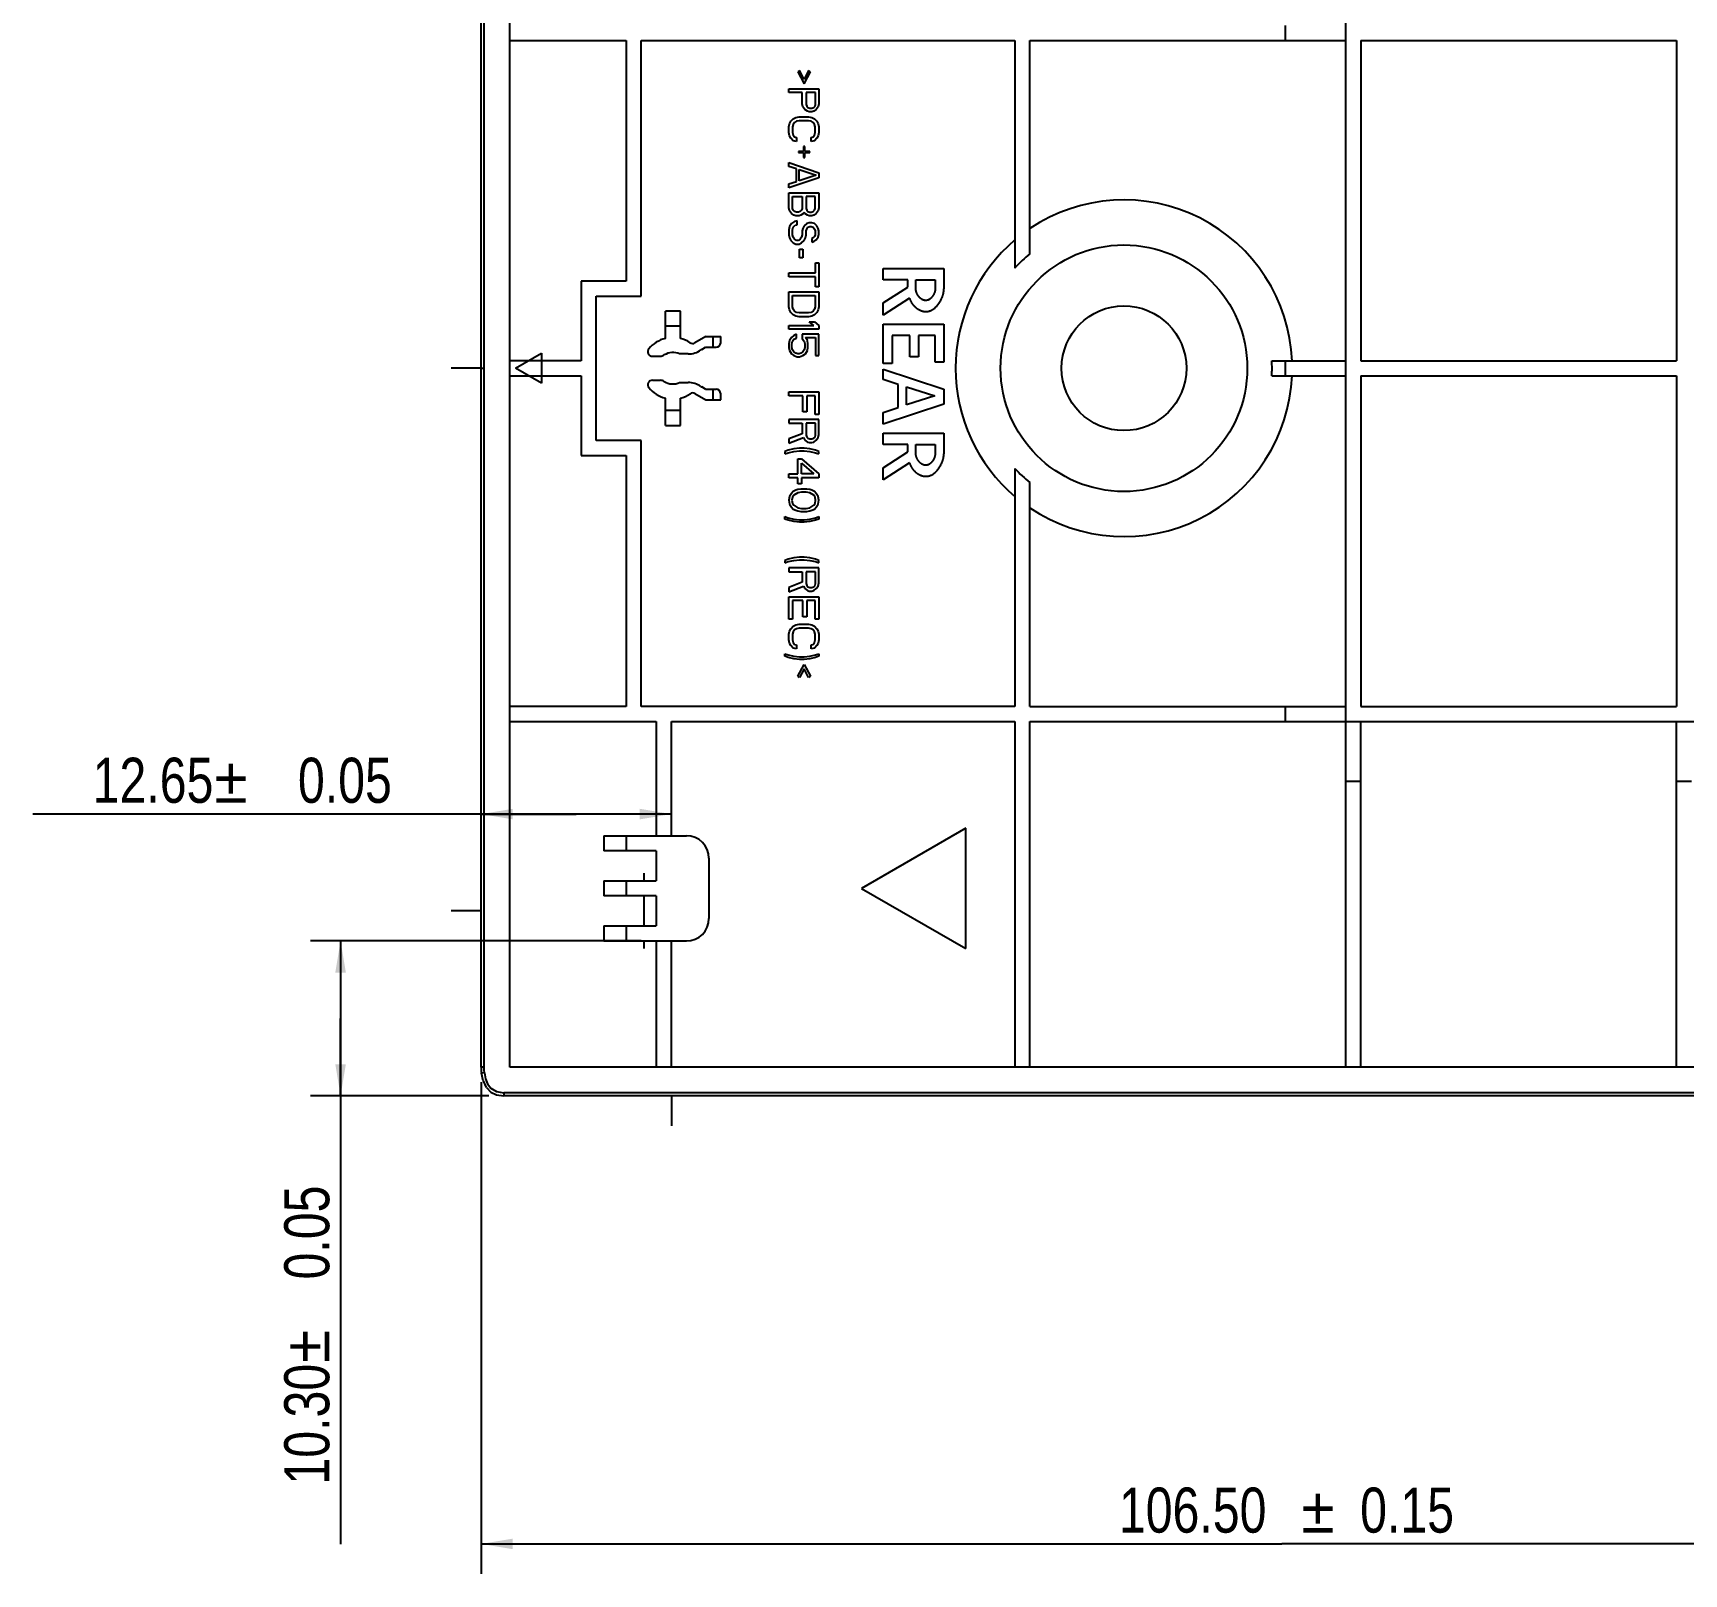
# Model space of a CAD drawing. Header units: millimetres. Extents: x 0 to 841, y 0 to 594.
# Drawn here: x 442.9 to 552.7, y 266.9 to 369.4 of the extents above; entities that cross this region are included whole.
import ezdxf
from ezdxf.enums import TextEntityAlignment as Align

# ---------------------------------------------------------------- set-up
doc = ezdxf.new("R2010")
doc.units = ezdxf.units.MM
doc.header["$LTSCALE"] = 46.255
doc.layers.get('0').update_dxf_attribs({"linetype": 'CONTINUOUS'})
for name, color, linetype in [('03___PRT_ALL_CURVES', 7, 'CONTINUOUS'), ('06___PRT_ALL_SURFS', 7, 'CONTINUOUS'), ('FEATURE', 7, 'CONTINUOUS')]:
    doc.layers.add(name, color=color, linetype=linetype)
doc.styles.get("Standard").update_dxf_attribs({"font": 'txt', "width": 0.8})
doc.styles.add('TEXTSTYLE_3', font='symbol_asme.ttf')
doc.dimstyles.new('DIMSTYLE_2', dxfattribs={"dimtxt": 3, "dimasz": 2.1, "dimexe": 2, "dimexo": 1, "dimgap": 0.75, "dimtad": 1, "dimzin": 0, "dimdsep": 46, "dimtxsty": 'STANDARD', "dimblk": '_FILLED', "dimblk1": '_FILLED', "dimblk2": '_FILLED', "dimcen": 0.09, "dimazin": 0, "dimtol": 1, "dimtp": 0.15, "dimtm": 0.15, "dimtfac": 1, "dimtofl": 0, "dimtmove": 0, "dimatfit": 3, "dimldrblk": '_FILLED', "dimfxl": 1, "dimtolj": 1, "dimtzin": 0, "dimarcsym": 0})
doc.dimstyles.new('DIMSTYLE_5', dxfattribs={"dimtxt": 3, "dimasz": 2.1, "dimexe": 2, "dimexo": 1, "dimgap": 0.75, "dimtad": 1, "dimzin": 0, "dimdsep": 46, "dimtxsty": 'STANDARD', "dimblk": '_FILLED', "dimblk1": '_FILLED', "dimblk2": '_FILLED', "dimcen": 0.09, "dimazin": 0, "dimtol": 1, "dimtp": 0.05, "dimtm": 0.05, "dimtfac": 1, "dimtofl": 0, "dimtmove": 0, "dimatfit": 3, "dimldrblk": '_FILLED', "dimfxl": 1, "dimtolj": 1, "dimtzin": 0, "dimarcsym": 0})

# ---------------------------------------------------------------- blocks, each defined once
blk = doc.blocks.new('_FILLED')
at = {"color": 0, "linetype": 'BYBLOCK'}
blk.add_solid([(0, 0), (-1, 0.167), (-1, -0.167)], dxfattribs=at)
blk = doc.blocks.new('*D22')
at = {"color": 7, "linetype": 'CONTINUOUS'}
for p, q in [((483.37, 309.04), (461.37, 309.04)), ((463.37, 309.04), (463.37, 303.89)), ((463.37, 298.74), (463.37, 303.89)), ((463.37, 303.89), (463.37, 268.91)), ((473.22, 298.74), (461.37, 298.74))]:
    blk.add_line(p, q, dxfattribs=at)
at = {"color": 7, "linetype": 'CONTINUOUS', "xscale": 2.1, "yscale": 2.1, "zscale": 2.1}
for p, rotation in [((463.37, 309.04), 90), ((463.37, 298.74), 270)]:
    blk.add_blockref('_FILLED', p, dxfattribs=dict(at, rotation=rotation))
at = {"color": 7, "linetype": 'CONTINUOUS', "width": 0.8}
for s, p in [('0.05', (462.62, 292.77)), ('10.30', (462.62, 280.91))]:
    blk.add_text(s, height=3, rotation=90, dxfattribs=at).set_placement(p, align=Align.RIGHT)
at = {"color": 7, "linetype": 'CONTINUOUS', "style": 'TEXTSTYLE_3'}
blk.add_text('±', height=3, rotation=90, dxfattribs=at).set_placement((462.62, 283.17), align=Align.RIGHT)
blk = doc.blocks.new('*D28')
at = {"color": 7, "linetype": 'CONTINUOUS'}
for p, q in [((479.04, 317.48), (442.91, 317.48)), ((472.72, 317.48), (479.04, 317.48)), ((485.37, 317.48), (479.04, 317.48))]:
    blk.add_line(p, q, dxfattribs=at)
at = {"color": 7, "linetype": 'CONTINUOUS', "xscale": 2.1, "yscale": 2.1, "zscale": 2.1, "rotation": 180}
blk.add_blockref('_FILLED', (472.72, 317.48), dxfattribs=at)
at = {"color": 7, "linetype": 'CONTINUOUS', "xscale": 2.1, "yscale": 2.1, "zscale": 2.1}
blk.add_blockref('_FILLED', (485.37, 317.48), dxfattribs=at)
at = {"color": 7, "linetype": 'CONTINUOUS', "width": 0.8}
for s, p in [('12.65', (454.91, 318.23)), ('0.05', (466.78, 318.23))]:
    blk.add_text(s, height=3, dxfattribs=at).set_placement(p, align=Align.RIGHT)
at = {"color": 7, "linetype": 'CONTINUOUS', "style": 'TEXTSTYLE_3'}
blk.add_text('±', height=3, dxfattribs=at).set_placement((457.18, 318.23), align=Align.RIGHT)
blk = doc.blocks.new('*D31')
at = {"color": 7, "linetype": 'CONTINUOUS'}
for p, q in [((579.22, 315.04), (579.22, 266.93)), ((472.72, 299.64), (472.72, 266.93)), ((472.72, 268.93), (525.97, 268.93)), ((579.22, 268.93), (525.97, 268.93))]:
    blk.add_line(p, q, dxfattribs=at)
at = {"color": 7, "linetype": 'CONTINUOUS', "xscale": 2.1, "yscale": 2.1, "zscale": 2.1, "rotation": 180}
blk.add_blockref('_FILLED', (472.72, 268.93), dxfattribs=at)
at = {"color": 7, "linetype": 'CONTINUOUS', "xscale": 2.1, "yscale": 2.1, "zscale": 2.1}
blk.add_blockref('_FILLED', (579.22, 268.93), dxfattribs=at)
at = {"color": 7, "linetype": 'CONTINUOUS', "width": 0.8}
for s, p in [('106.50', (520.04, 269.68)), ('0.15', (534.3, 269.68))]:
    blk.add_text(s, height=3, dxfattribs=at).set_placement(p, align=Align.CENTER)
at = {"color": 7, "linetype": 'CONTINUOUS', "style": 'TEXTSTYLE_3'}
blk.add_text('±', height=3, dxfattribs=at).set_placement((528.37, 269.68), align=Align.CENTER)

msp = doc.modelspace()

# ---------------------------------------------------------------- linework, layer by layer
at = {"layer": '03___PRT_ALL_CURVES', "color": 7, "linetype": 'CONTINUOUS'}
for p, q in [((493.902, 366.939), (493.774, 366.855)), ((493.774, 366.855), (494.2, 366.064)), ((494.2, 366.355), (493.902, 366.939)), ((494.498, 366.939), (494.2, 366.355)), ((494.2, 366.064), (494.625, 366.855)), ((494.625, 366.855), (494.498, 366.939)), ((493.179, 365.48), (493.179, 365.73)), ((493.179, 365.73), (495.179, 365.73)), ((495.179, 365.73), (495.179, 364.73)), ((494.072, 365.48), (493.179, 365.48)), ((494.072, 364.73), (494.072, 365.48)), ((494.115, 364.522), (494.072, 364.73)), ((494.327, 365.48), (494.327, 364.689)), ((494.966, 365.48), (494.327, 365.48)), ((494.327, 364.689), (494.37, 364.564)), ((494.37, 364.564), (494.455, 364.48)), ((494.838, 364.48), (494.923, 364.564)), ((494.923, 364.564), (494.966, 364.689)), ((494.966, 364.689), (494.966, 365.48)), ((495.179, 364.73), (495.136, 364.522)), ((493.221, 363.397), (493.306, 363.564)), ((493.306, 363.564), (493.476, 363.73)), ((493.476, 363.73), (493.647, 363.814)), ((493.561, 363.48), (493.476, 363.355)), ((493.689, 363.564), (493.561, 363.48)), ((493.647, 363.814), (493.859, 363.855)), ((493.859, 363.605), (493.689, 363.564)), ((493.859, 363.855), (494.498, 363.855)), ((494.498, 363.605), (493.859, 363.605)), ((494.242, 364.355), (494.115, 364.522)), ((494.413, 364.23), (494.242, 364.355)), ((494.54, 364.189), (494.413, 364.23)), ((494.455, 364.48), (494.583, 364.439)), ((494.498, 363.855), (494.71, 363.814)), ((494.668, 363.564), (494.498, 363.605)), ((494.71, 364.189), (494.54, 364.189)), ((494.583, 364.439), (494.71, 364.439)), ((494.796, 363.48), (494.668, 363.564)), ((494.71, 364.439), (494.838, 364.48)), ((494.838, 364.23), (494.71, 364.189)), ((494.71, 363.814), (494.881, 363.73)), ((494.881, 363.355), (494.796, 363.48)), ((495.008, 364.355), (494.838, 364.23)), ((494.881, 363.73), (495.051, 363.564)), ((495.136, 364.522), (495.008, 364.355)), ((495.051, 363.564), (495.136, 363.397)), ((493.179, 363.189), (493.221, 363.397)), ((493.179, 362.814), (493.179, 363.189)), ((493.221, 362.605), (493.179, 362.814)), ((493.306, 362.439), (493.221, 362.605)), ((493.476, 362.272), (493.306, 362.439)), ((493.476, 363.355), (493.434, 363.189)), ((493.434, 363.189), (493.434, 362.814)), ((493.434, 362.814), (493.476, 362.647)), ((493.476, 362.647), (493.561, 362.522)), ((493.561, 362.522), (493.689, 362.48)), ((493.689, 362.48), (493.689, 362.23)), ((494.668, 362.48), (494.796, 362.522)), ((494.668, 362.23), (494.668, 362.48)), ((494.796, 362.522), (494.881, 362.647)), ((494.923, 363.189), (494.881, 363.355)), ((494.881, 362.647), (494.923, 362.814)), ((495.051, 362.439), (494.881, 362.272)), ((494.923, 362.814), (494.923, 363.189)), ((495.136, 362.605), (495.051, 362.439)), ((495.136, 363.397), (495.179, 363.189)), ((495.179, 362.814), (495.136, 362.605)), ((495.179, 363.189), (495.179, 362.814)), ((493.689, 362.23), (493.476, 362.272)), ((493.817, 361.564), (493.817, 361.48)), ((494.157, 361.564), (493.817, 361.564)), ((493.817, 361.48), (494.157, 361.48)), ((494.157, 361.897), (494.157, 361.564)), ((494.242, 361.897), (494.157, 361.897)), ((494.157, 361.48), (494.157, 361.147)), ((494.242, 361.564), (494.242, 361.897)), ((494.583, 361.564), (494.242, 361.564)), ((494.242, 361.147), (494.242, 361.48)), ((494.242, 361.48), (494.583, 361.48)), ((494.583, 361.48), (494.583, 361.564)), ((494.881, 362.272), (494.668, 362.23)), ((493.179, 360.564), (493.179, 360.814)), ((493.179, 360.814), (495.179, 360.147)), ((493.689, 360.397), (493.179, 360.564)), ((493.689, 359.564), (493.689, 360.397)), ((493.859, 359.605), (493.859, 360.355)), ((493.859, 360.355), (495.008, 359.98)), ((494.157, 361.147), (494.242, 361.147)), ((495.179, 359.814), (493.179, 359.147)), ((493.179, 359.397), (493.689, 359.564)), ((493.179, 359.147), (493.179, 359.397)), ((495.008, 359.98), (493.859, 359.605)), ((495.179, 360.147), (495.179, 359.814)), ((493.179, 357.814), (493.179, 358.814)), ((493.179, 358.814), (495.179, 358.814)), ((493.434, 357.772), (493.434, 358.564)), ((493.434, 358.564), (494.072, 358.564)), ((494.072, 358.564), (494.072, 357.772)), ((494.327, 358.564), (494.327, 357.772)), ((494.923, 358.564), (494.327, 358.564)), ((494.923, 357.772), (494.923, 358.564)), ((495.179, 358.814), (495.179, 357.814)), ((493.221, 357.605), (493.179, 357.814)), ((493.349, 357.439), (493.221, 357.605)), ((493.519, 357.314), (493.349, 357.439)), ((493.561, 356.897), (493.349, 356.772)), ((493.476, 357.647), (493.434, 357.772)), ((493.561, 357.564), (493.476, 357.647)), ((493.647, 357.272), (493.519, 357.314)), ((493.689, 357.522), (493.561, 357.564)), ((493.732, 356.939), (493.561, 356.897)), ((493.859, 357.272), (493.647, 357.272)), ((493.817, 357.522), (493.689, 357.522)), ((493.732, 356.689), (493.732, 356.939)), ((493.944, 357.564), (493.817, 357.522)), ((493.987, 357.314), (493.859, 357.272)), ((494.03, 357.647), (493.944, 357.564)), ((494.157, 357.439), (493.987, 357.314)), ((494.072, 357.772), (494.03, 357.647)), ((494.2, 357.522), (494.157, 357.439)), ((494.242, 357.439), (494.2, 357.522)), ((494.413, 357.314), (494.242, 357.439)), ((494.327, 357.772), (494.37, 357.647)), ((494.37, 357.647), (494.455, 357.564)), ((494.54, 357.272), (494.413, 357.314)), ((494.455, 357.564), (494.583, 357.522)), ((494.71, 357.272), (494.54, 357.272)), ((494.583, 357.522), (494.668, 357.522)), ((494.668, 357.522), (494.796, 357.564)), ((494.838, 357.314), (494.71, 357.272)), ((494.796, 357.564), (494.881, 357.647)), ((495.008, 357.439), (494.838, 357.314)), ((494.881, 357.647), (494.923, 357.772)), ((495.136, 357.605), (495.008, 357.439)), ((495.179, 357.814), (495.136, 357.605)), ((493.221, 356.564), (493.179, 356.355)), ((493.179, 356.355), (493.179, 356.022)), ((493.179, 356.022), (493.221, 355.814)), ((493.349, 356.772), (493.221, 356.564)), ((493.221, 355.814), (493.306, 355.647)), ((493.434, 356.355), (493.476, 356.522)), ((493.434, 356.022), (493.434, 356.355)), ((493.476, 355.855), (493.434, 356.022)), ((493.476, 356.522), (493.604, 356.647)), ((493.561, 355.73), (493.476, 355.855)), ((493.604, 356.647), (493.732, 356.689)), ((494.03, 355.855), (493.944, 355.73)), ((494.072, 356.022), (494.03, 355.855)), ((494.115, 356.439), (494.072, 356.272)), ((494.072, 356.272), (494.072, 356.022)), ((494.2, 356.605), (494.115, 356.439)), ((494.37, 356.772), (494.2, 356.605)), ((494.2, 355.647), (494.285, 355.814)), ((494.285, 355.814), (494.327, 356.022)), ((494.327, 356.272), (494.37, 356.397)), ((494.327, 356.022), (494.327, 356.272)), ((494.54, 356.814), (494.37, 356.772)), ((494.37, 356.397), (494.455, 356.522)), ((494.455, 356.522), (494.583, 356.564)), ((494.71, 356.814), (494.54, 356.814)), ((494.583, 356.564), (494.668, 356.564)), ((494.668, 356.564), (494.796, 356.522)), ((494.881, 356.772), (494.71, 356.814)), ((494.796, 355.814), (494.71, 355.772)), ((494.71, 355.772), (494.71, 355.522)), ((494.796, 356.522), (494.881, 356.397)), ((494.881, 355.897), (494.796, 355.814)), ((495.051, 356.605), (494.881, 356.772)), ((494.881, 356.397), (494.923, 356.272)), ((494.923, 356.022), (494.881, 355.897)), ((494.923, 356.272), (494.923, 356.022)), ((495.008, 355.689), (495.136, 355.855)), ((495.136, 356.439), (495.051, 356.605)), ((495.179, 356.272), (495.136, 356.439)), ((495.136, 355.855), (495.179, 356.064)), ((495.179, 356.064), (495.179, 356.272)), ((493.306, 355.647), (493.476, 355.48)), ((493.476, 355.48), (493.647, 355.397)), ((493.689, 355.647), (493.561, 355.73)), ((493.647, 355.397), (493.859, 355.397)), ((493.817, 355.647), (493.689, 355.647)), ((493.944, 355.73), (493.817, 355.647)), ((493.859, 355.397), (494.03, 355.48)), ((493.902, 354.48), (493.902, 355.064)), ((493.902, 355.064), (494.115, 355.064)), ((494.03, 355.48), (494.2, 355.647)), ((494.115, 355.064), (494.115, 354.48)), ((494.71, 355.522), (494.838, 355.564)), ((494.838, 355.564), (495.008, 355.689)), ((494.115, 354.48), (493.902, 354.48)), ((494.966, 353.48), (494.966, 354.147)), ((494.966, 354.147), (495.179, 354.147)), ((495.179, 354.147), (495.179, 352.564)), ((493.179, 353.23), (493.179, 353.48)), ((493.179, 353.48), (494.966, 353.48)), ((494.966, 353.23), (493.179, 353.23)), ((494.966, 352.564), (494.966, 353.23)), ((495.179, 352.564), (494.966, 352.564)), ((493.179, 351.23), (493.179, 352.23)), ((493.179, 352.23), (495.179, 352.23)), ((493.434, 351.23), (493.434, 351.98)), ((493.434, 351.98), (494.923, 351.98)), ((494.923, 351.98), (494.923, 351.23)), ((495.179, 352.23), (495.179, 351.23)), ((493.221, 351.022), (493.179, 351.23)), ((493.306, 350.855), (493.221, 351.022)), ((493.476, 350.689), (493.306, 350.855)), ((493.476, 351.064), (493.434, 351.23)), ((493.561, 350.939), (493.476, 351.064)), ((493.647, 350.605), (493.476, 350.689)), ((493.689, 350.855), (493.561, 350.939)), ((493.859, 350.564), (493.647, 350.605)), ((493.859, 350.814), (493.689, 350.855)), ((494.498, 350.814), (493.859, 350.814)), ((494.498, 350.564), (493.859, 350.564)), ((494.668, 350.855), (494.498, 350.814)), ((494.71, 350.605), (494.498, 350.564)), ((494.796, 350.939), (494.668, 350.855)), ((494.881, 350.689), (494.71, 350.605)), ((494.881, 351.064), (494.796, 350.939)), ((494.923, 351.23), (494.881, 351.064)), ((495.051, 350.855), (494.881, 350.689)), ((495.136, 351.022), (495.051, 350.855)), ((495.179, 351.23), (495.136, 351.022)), ((493.179, 349.73), (493.179, 349.98)), ((493.179, 349.98), (494.838, 349.98)), ((495.179, 349.73), (493.179, 349.73)), ((493.349, 349.189), (493.221, 348.98)), ((493.519, 349.314), (493.349, 349.189)), ((493.689, 349.397), (493.519, 349.314)), ((493.689, 349.147), (493.689, 349.397)), ((494.072, 349.397), (494.072, 349.105)), ((495.179, 349.397), (494.072, 349.397)), ((494.413, 348.98), (494.285, 349.189)), ((494.285, 349.189), (494.966, 349.189)), ((494.838, 349.98), (494.54, 350.23)), ((494.54, 350.23), (494.881, 350.23)), ((494.881, 350.23), (495.179, 349.98)), ((494.966, 349.189), (494.966, 347.98)), ((495.179, 349.98), (495.179, 349.73)), ((495.179, 347.98), (495.179, 349.397)), ((493.221, 348.98), (493.179, 348.772)), ((493.179, 348.772), (493.179, 348.522)), ((493.179, 348.522), (493.221, 348.314)), ((493.221, 348.314), (493.349, 348.105)), ((493.349, 348.105), (493.519, 347.98)), ((493.391, 348.772), (493.434, 348.939)), ((493.391, 348.522), (493.391, 348.772)), ((493.434, 348.355), (493.391, 348.522)), ((493.434, 348.939), (493.519, 349.064)), ((493.519, 348.23), (493.434, 348.355)), ((493.519, 349.064), (493.689, 349.147)), ((493.647, 348.147), (493.519, 348.23)), ((493.774, 348.105), (493.647, 348.147)), ((493.859, 348.105), (493.774, 348.105)), ((493.987, 348.147), (493.859, 348.105)), ((494.115, 348.23), (493.987, 348.147)), ((494.072, 349.105), (494.2, 348.939)), ((494.2, 348.355), (494.115, 348.23)), ((494.115, 347.98), (494.285, 348.105)), ((494.2, 348.939), (494.242, 348.772)), ((494.242, 348.522), (494.2, 348.355)), ((494.242, 348.772), (494.242, 348.522)), ((494.285, 348.105), (494.413, 348.314)), ((494.455, 348.772), (494.413, 348.98)), ((494.413, 348.314), (494.455, 348.522)), ((494.455, 348.522), (494.455, 348.772)), ((472.719, 347.139), (470.719, 347.139)), ((493.519, 347.98), (493.732, 347.897)), ((493.732, 347.897), (493.902, 347.897)), ((493.902, 347.897), (494.115, 347.98)), ((494.966, 347.98), (495.179, 347.98)), ((493.179, 345.314), (493.179, 345.564)), ((493.179, 345.564), (495.179, 345.564)), ((494.115, 345.314), (493.179, 345.314)), ((494.115, 344.23), (494.115, 345.314)), ((494.37, 345.314), (494.37, 344.23)), ((494.923, 345.314), (494.37, 345.314)), ((494.923, 344.064), (494.923, 345.314)), ((495.179, 345.564), (495.179, 344.064)), ((493.179, 343.73), (493.179, 343.48)), ((495.179, 343.73), (493.179, 343.73)), ((494.37, 344.23), (494.115, 344.23)), ((495.179, 344.064), (494.923, 344.064)), ((495.179, 342.73), (495.179, 343.73)), ((493.179, 343.48), (494.072, 343.48)), ((494.072, 342.772), (493.179, 342.439)), ((494.072, 343.48), (494.072, 342.772)), ((494.327, 343.48), (494.327, 342.689)), ((494.966, 343.48), (494.327, 343.48)), ((494.327, 342.689), (494.37, 342.564)), ((494.923, 342.564), (494.966, 342.689)), ((494.966, 342.689), (494.966, 343.48)), ((495.136, 342.522), (495.179, 342.73)), ((493.136, 341.689), (492.923, 341.605)), ((492.923, 341.605), (492.923, 341.439)), ((492.923, 341.439), (493.136, 341.522)), ((493.519, 341.772), (493.136, 341.689)), ((493.136, 341.522), (493.519, 341.605)), ((493.179, 342.147), (494.157, 342.522)), ((493.179, 342.439), (493.179, 342.147)), ((493.902, 341.814), (493.519, 341.772)), ((493.519, 341.605), (493.902, 341.647)), ((494.2, 341.814), (493.902, 341.814)), ((493.902, 341.647), (494.2, 341.647)), ((494.157, 342.522), (494.242, 342.355)), ((494.583, 341.772), (494.2, 341.814)), ((494.2, 341.647), (494.583, 341.605)), ((494.242, 342.355), (494.413, 342.23)), ((494.37, 342.564), (494.455, 342.48)), ((494.413, 342.23), (494.54, 342.189)), ((494.455, 342.48), (494.583, 342.439)), ((494.54, 342.189), (494.71, 342.189)), ((494.583, 342.439), (494.71, 342.439)), ((494.966, 341.689), (494.583, 341.772)), ((494.583, 341.605), (494.966, 341.522)), ((494.71, 342.439), (494.838, 342.48)), ((494.71, 342.189), (494.838, 342.23)), ((494.838, 342.48), (494.923, 342.564)), ((494.838, 342.23), (495.008, 342.355)), ((495.179, 341.605), (494.966, 341.689)), ((494.966, 341.522), (495.179, 341.439)), ((495.008, 342.355), (495.136, 342.522)), ((495.179, 341.439), (495.179, 341.605)), ((493.774, 340.105), (493.774, 341.105)), ((493.774, 341.105), (494.03, 341.105)), ((494.03, 341.105), (495.179, 340.105)), ((494.03, 340.105), (494.03, 340.814)), ((494.03, 340.814), (494.838, 340.105)), ((493.179, 339.855), (493.179, 340.105)), ((493.179, 340.105), (493.774, 340.105)), ((493.774, 339.855), (493.179, 339.855)), ((493.774, 339.439), (493.774, 339.855)), ((494.03, 339.439), (493.774, 339.439)), ((494.838, 340.105), (494.03, 340.105)), ((494.03, 339.855), (494.03, 339.439)), ((495.179, 339.855), (494.03, 339.855)), ((495.179, 340.105), (495.179, 339.855)), ((493.221, 338.605), (493.179, 338.355)), ((493.179, 338.355), (493.221, 338.105)), ((493.349, 338.814), (493.221, 338.605)), ((493.476, 338.939), (493.349, 338.814)), ((493.434, 338.564), (493.391, 338.355)), ((493.391, 338.355), (493.434, 338.147)), ((493.519, 338.689), (493.434, 338.564)), ((493.647, 339.022), (493.476, 338.939)), ((493.774, 338.855), (493.519, 338.689)), ((493.774, 339.064), (493.647, 339.022)), ((493.987, 339.105), (493.774, 339.064)), ((494.03, 338.897), (493.774, 338.855)), ((494.37, 339.105), (493.987, 339.105)), ((494.327, 338.897), (494.03, 338.897)), ((494.583, 338.855), (494.327, 338.897)), ((494.583, 339.064), (494.37, 339.105)), ((494.71, 339.022), (494.583, 339.064)), ((494.838, 338.689), (494.583, 338.855)), ((494.881, 338.939), (494.71, 339.022)), ((494.923, 338.564), (494.838, 338.689)), ((495.008, 338.814), (494.881, 338.939)), ((494.966, 338.355), (494.923, 338.564)), ((494.923, 338.147), (494.966, 338.355)), ((495.136, 338.605), (495.008, 338.814)), ((495.179, 338.355), (495.136, 338.605)), ((495.136, 338.105), (495.179, 338.355)), ((492.923, 337.105), (492.923, 337.272)), ((492.923, 337.272), (493.136, 337.189)), ((493.136, 337.022), (492.923, 337.105)), ((493.136, 337.189), (493.519, 337.105)), ((493.221, 338.105), (493.349, 337.897)), ((493.349, 337.897), (493.476, 337.772)), ((493.434, 338.147), (493.519, 338.022)), ((493.476, 337.772), (493.647, 337.689)), ((493.519, 338.022), (493.774, 337.855)), ((493.519, 337.105), (493.902, 337.064)), ((493.647, 337.689), (493.774, 337.647)), ((493.774, 337.855), (494.03, 337.814)), ((493.774, 337.647), (493.987, 337.605)), ((493.987, 337.605), (494.37, 337.605)), ((494.03, 337.814), (494.327, 337.814)), ((494.2, 337.064), (494.583, 337.105)), ((494.327, 337.814), (494.583, 337.855)), ((494.37, 337.605), (494.583, 337.647)), ((494.583, 337.855), (494.838, 338.022)), ((494.583, 337.647), (494.71, 337.689)), ((494.583, 337.105), (494.966, 337.189)), ((494.71, 337.689), (494.881, 337.772)), ((494.838, 338.022), (494.923, 338.147)), ((494.881, 337.772), (495.008, 337.897)), ((494.966, 337.189), (495.179, 337.272)), ((495.179, 337.105), (494.966, 337.022)), ((495.008, 337.897), (495.136, 338.105)), ((495.179, 337.272), (495.179, 337.105)), ((493.519, 336.939), (493.136, 337.022)), ((493.902, 336.897), (493.519, 336.939)), ((493.902, 337.064), (494.2, 337.064)), ((494.2, 336.897), (493.902, 336.897)), ((494.583, 336.939), (494.2, 336.897)), ((494.966, 337.022), (494.583, 336.939)), ((493.136, 334.439), (492.923, 334.355)), ((492.923, 334.355), (492.923, 334.189)), ((492.923, 334.189), (493.136, 334.272)), ((493.519, 334.522), (493.136, 334.439)), ((493.136, 334.272), (493.519, 334.355)), ((493.179, 333.855), (493.179, 333.605)), ((495.179, 333.855), (493.179, 333.855)), ((493.902, 334.564), (493.519, 334.522)), ((493.519, 334.355), (493.902, 334.397)), ((494.2, 334.564), (493.902, 334.564)), ((493.902, 334.397), (494.2, 334.397)), ((494.583, 334.522), (494.2, 334.564)), ((494.2, 334.397), (494.583, 334.355)), ((494.966, 334.439), (494.583, 334.522)), ((494.583, 334.355), (494.966, 334.272)), ((495.179, 334.355), (494.966, 334.439)), ((494.966, 334.272), (495.179, 334.189)), ((495.179, 334.189), (495.179, 334.355)), ((495.179, 332.855), (495.179, 333.855)), ((493.179, 333.605), (494.072, 333.605)), ((494.072, 332.897), (493.179, 332.564)), ((494.072, 333.605), (494.072, 332.897)), ((494.327, 333.605), (494.327, 332.814)), ((494.966, 333.605), (494.327, 333.605)), ((494.327, 332.814), (494.37, 332.689)), ((494.923, 332.689), (494.966, 332.814)), ((494.966, 332.814), (494.966, 333.605)), ((495.136, 332.647), (495.179, 332.855)), ((493.179, 332.272), (494.157, 332.647)), ((493.179, 332.564), (493.179, 332.272)), ((493.179, 330.439), (493.179, 331.939)), ((493.179, 331.939), (495.179, 331.939)), ((493.434, 331.689), (493.434, 330.439)), ((494.115, 331.689), (493.434, 331.689)), ((494.115, 330.605), (494.115, 331.689)), ((494.157, 332.647), (494.242, 332.48)), ((494.242, 332.48), (494.413, 332.355)), ((494.37, 332.689), (494.455, 332.605)), ((494.37, 331.689), (494.37, 330.605)), ((494.923, 331.689), (494.37, 331.689)), ((494.413, 332.355), (494.54, 332.314)), ((494.455, 332.605), (494.583, 332.564)), ((494.54, 332.314), (494.71, 332.314)), ((494.583, 332.564), (494.71, 332.564)), ((494.71, 332.564), (494.838, 332.605)), ((494.71, 332.314), (494.838, 332.355)), ((494.838, 332.605), (494.923, 332.689)), ((494.838, 332.355), (495.008, 332.48)), ((494.923, 330.439), (494.923, 331.689)), ((495.008, 332.48), (495.136, 332.647)), ((495.179, 331.939), (495.179, 330.439)), ((494.37, 330.605), (494.115, 330.605)), ((493.434, 330.439), (493.179, 330.439)), ((493.179, 329.439), (493.221, 329.647)), ((493.179, 329.064), (493.179, 329.439)), ((493.221, 329.647), (493.306, 329.814)), ((493.306, 329.814), (493.476, 329.98)), ((493.476, 329.605), (493.434, 329.439)), ((493.434, 329.439), (493.434, 329.064)), ((493.476, 329.98), (493.647, 330.064)), ((493.561, 329.73), (493.476, 329.605)), ((493.689, 329.814), (493.561, 329.73)), ((493.647, 330.064), (493.859, 330.105)), ((493.859, 329.855), (493.689, 329.814)), ((493.859, 330.105), (494.498, 330.105)), ((494.498, 329.855), (493.859, 329.855)), ((494.498, 330.105), (494.71, 330.064)), ((494.668, 329.814), (494.498, 329.855)), ((494.796, 329.73), (494.668, 329.814)), ((494.71, 330.064), (494.881, 329.98)), ((494.881, 329.605), (494.796, 329.73)), ((494.881, 329.98), (495.051, 329.814)), ((494.923, 329.439), (494.881, 329.605)), ((495.179, 330.439), (494.923, 330.439)), ((494.923, 329.064), (494.923, 329.439)), ((495.051, 329.814), (495.136, 329.647)), ((495.136, 329.647), (495.179, 329.439)), ((495.179, 329.439), (495.179, 329.064)), ((493.221, 328.855), (493.179, 329.064)), ((493.306, 328.689), (493.221, 328.855)), ((493.476, 328.522), (493.306, 328.689)), ((493.434, 329.064), (493.476, 328.897)), ((493.476, 328.897), (493.561, 328.772)), ((493.689, 328.48), (493.476, 328.522)), ((493.561, 328.772), (493.689, 328.73)), ((493.689, 328.73), (493.689, 328.48)), ((494.668, 328.73), (494.796, 328.772)), ((494.668, 328.48), (494.668, 328.73)), ((494.881, 328.522), (494.668, 328.48)), ((494.796, 328.772), (494.881, 328.897)), ((494.881, 328.897), (494.923, 329.064)), ((495.051, 328.689), (494.881, 328.522)), ((495.136, 328.855), (495.051, 328.689)), ((495.179, 329.064), (495.136, 328.855)), ((492.923, 327.98), (492.923, 328.147)), ((492.923, 328.147), (493.136, 328.064)), ((493.136, 327.897), (492.923, 327.98)), ((493.136, 328.064), (493.519, 327.98)), ((493.519, 327.814), (493.136, 327.897)), ((493.519, 327.98), (493.902, 327.939)), ((493.902, 327.772), (493.519, 327.814)), ((493.774, 326.647), (494.2, 327.439)), ((493.902, 327.939), (494.2, 327.939)), ((494.2, 327.772), (493.902, 327.772)), ((494.2, 327.939), (494.583, 327.98)), ((494.583, 327.814), (494.2, 327.772)), ((494.2, 327.439), (494.625, 326.647)), ((494.583, 327.98), (494.966, 328.064)), ((494.966, 327.897), (494.583, 327.814)), ((494.966, 328.064), (495.179, 328.147)), ((495.179, 327.98), (494.966, 327.897)), ((495.179, 328.147), (495.179, 327.98)), ((493.902, 326.564), (493.774, 326.647)), ((494.2, 327.147), (493.902, 326.564)), ((494.498, 326.564), (494.2, 327.147)), ((494.625, 326.647), (494.498, 326.564)), ((483.569, 313.039), (483.569, 313.539)), ((483.569, 310.039), (483.569, 312.039)), ((472.719, 311.039), (470.719, 311.039)), ((483.569, 308.539), (483.569, 309.039)), ((485.369, 298.739), (485.369, 296.739))]:
    msp.add_line(p, q, dxfattribs=at)
at = {"layer": '06___PRT_ALL_SURFS', "color": 7, "linetype": 'CONTINUOUS'}
for p, q in [((474.994, 347.139), (476.731, 348.139)), ((476.731, 348.139), (476.731, 346.139)), ((476.731, 346.139), (474.994, 347.139))]:
    msp.add_line(p, q, dxfattribs=at)
at = {"layer": 'FEATURE', "color": 7, "linetype": 'CONTINUOUS'}
for p, q in [((472.719, 300.639), (472.719, 393.639)), ((472.919, 300.639), (472.919, 393.638)), ((474.619, 300.639), (474.619, 392.939)), ((530.216, 300.639), (530.216, 392.939)), ((474.619, 368.939), (482.369, 368.939)), ((482.369, 368.939), (482.369, 352.939)), ((483.369, 351.939), (483.369, 368.939)), ((483.369, 368.939), (508.216, 368.939)), ((508.216, 368.939), (508.216, 353.804)), ((509.216, 354.75), (509.216, 368.939)), ((509.216, 368.939), (530.216, 368.939)), ((526.216, 368.939), (526.216, 369.939)), ((531.216, 368.939), (531.216, 347.639)), ((531.216, 368.939), (552.216, 368.939)), ((552.216, 368.939), (552.216, 347.639)), ((479.369, 352.939), (479.369, 347.639)), ((482.369, 352.939), (479.369, 352.939)), ((480.369, 342.339), (480.369, 351.939)), ((480.369, 351.939), (483.369, 351.939)), ((484.969, 349.127), (484.969, 350.939)), ((485.969, 350.939), (484.969, 350.939)), ((485.969, 349.127), (485.969, 350.939)), ((485.969, 349.939), (484.969, 349.939)), ((487.662, 349.239), (486.94, 348.822)), ((487.662, 349.239), (488.649, 349.239)), ((488.149, 348.539), (488.149, 349.239)), ((488.649, 348.839), (488.649, 349.239)), ((486.482, 348.089), (485.916, 348.089)), ((487.385, 348.386), (487.649, 348.539)), ((487.649, 348.539), (488.349, 348.539)), ((472.719, 347.139), (472.919, 347.139)), ((479.369, 347.639), (474.619, 347.639)), ((484.107, 347.939), (484.624, 347.939)), ((525.306, 347.639), (530.216, 347.639)), ((526.216, 346.639), (526.216, 347.639)), ((531.216, 347.639), (552.216, 347.639)), ((474.619, 346.639), (479.369, 346.639)), ((479.369, 346.639), (479.369, 341.339)), ((484.107, 346.339), (484.624, 346.339)), ((485.916, 346.189), (486.482, 346.189)), ((487.649, 345.739), (487.385, 345.891)), ((525.306, 346.639), (530.216, 346.639)), ((531.216, 346.639), (531.216, 324.639)), ((531.216, 346.639), (552.216, 346.639)), ((552.216, 346.639), (552.216, 324.639)), ((484.969, 343.339), (484.969, 345.15)), ((485.969, 343.339), (485.969, 345.15)), ((486.94, 345.455), (487.662, 345.039)), ((487.649, 345.739), (488.349, 345.739)), ((487.662, 345.039), (488.649, 345.039)), ((488.149, 345.039), (488.149, 345.739)), ((488.649, 345.039), (488.649, 345.439)), ((484.969, 344.339), (485.969, 344.339)), ((484.969, 343.339), (485.969, 343.339)), ((483.369, 342.339), (480.369, 342.339)), ((483.369, 324.639), (483.369, 342.339)), ((479.369, 341.339), (482.369, 341.339)), ((482.369, 341.339), (482.369, 324.639)), ((508.216, 340.473), (508.216, 324.639)), ((509.216, 324.639), (509.216, 339.527)), ((482.369, 324.639), (474.619, 324.639)), ((508.216, 324.639), (483.369, 324.639)), ((509.216, 324.639), (530.216, 324.639)), ((526.216, 323.639), (526.216, 324.639)), ((531.216, 324.639), (552.216, 324.639)), ((474.619, 323.639), (484.369, 323.639)), ((484.369, 323.639), (484.369, 316.039)), ((485.369, 316.039), (485.369, 323.639)), ((485.369, 323.639), (508.216, 323.639)), ((508.216, 323.639), (508.216, 300.639)), ((509.216, 300.639), (509.216, 323.639)), ((509.216, 323.639), (638.016, 323.639)), ((531.216, 300.639), (531.216, 323.639)), ((552.216, 300.639), (552.216, 323.639)), ((531.216, 319.639), (530.216, 319.639)), ((553.216, 319.639), (552.216, 319.639)), ((480.869, 316.039), (480.869, 315.039)), ((480.869, 316.039), (486.369, 316.039)), ((482.369, 316.039), (482.369, 315.039)), ((484.369, 315.039), (480.869, 315.039)), ((484.369, 315.039), (484.369, 313.039)), ((487.869, 314.539), (487.869, 310.539)), ((480.869, 313.039), (480.869, 312.039)), ((480.869, 313.039), (484.369, 313.039)), ((482.369, 313.039), (482.369, 312.039)), ((484.369, 312.039), (480.869, 312.039)), ((484.369, 312.039), (484.369, 310.039)), ((480.869, 310.039), (480.869, 309.039)), ((480.869, 310.039), (484.369, 310.039)), ((482.369, 310.039), (482.369, 309.039)), ((480.869, 309.039), (486.369, 309.039)), ((484.369, 309.039), (484.369, 300.639)), ((485.369, 300.639), (485.369, 309.039)), ((472.919, 300.639), (472.719, 300.639)), ((472.764, 300.242), (472.737, 300.239)), ((472.854, 299.725), (472.737, 300.239)), ((472.935, 300.266), (472.764, 300.242)), ((472.921, 300.448), (472.919, 300.639)), ((472.935, 300.266), (472.921, 300.448)), ((472.935, 300.266), (473.015, 299.876)), ((671.319, 300.639), (474.619, 300.639)), ((472.854, 299.725), (473.063, 299.296)), ((473.738, 299.016), (474.218, 298.939)), ((672.919, 298.939), (474.218, 298.939)), ((474.219, 298.939), (474.219, 298.739)), ((672.819, 298.739), (474.219, 298.739))]:
    msp.add_line(p, q, dxfattribs=at)
at = {"layer": 'FEATURE', "color": 40, "linetype": 'CONTINUOUS'}
for p, q in [((499.463, 353.02), (499.463, 353.77)), ((499.463, 353.77), (503.496, 353.77)), ((503.496, 353.77), (503.496, 352.416)), ((501.093, 353.02), (499.463, 353.02)), ((499.463, 351.485), (501.093, 352.54)), ((501.093, 352.54), (501.093, 353.02)), ((501.629, 352.412), (501.629, 353.02)), ((501.629, 353.02), (502.915, 353.02)), ((502.915, 353.02), (502.915, 352.416)), ((501.206, 351.806), (499.463, 350.673)), ((499.463, 350.673), (499.463, 351.485)), ((499.463, 347.455), (499.463, 350.073)), ((499.463, 350.073), (503.496, 350.073)), ((500.055, 349.323), (500.055, 347.455)), ((501.234, 349.323), (500.055, 349.323)), ((501.234, 347.9), (501.234, 349.322)), ((501.798, 349.323), (501.798, 347.9)), ((502.904, 349.323), (501.798, 349.323)), ((502.904, 347.551), (502.904, 349.322)), ((503.496, 350.073), (503.496, 347.551)), ((500.055, 347.455), (499.463, 347.455)), ((499.463, 346.382), (499.463, 347.087)), ((499.463, 347.087), (503.496, 345.738)), ((501.798, 347.9), (501.234, 347.9)), ((503.496, 347.551), (502.904, 347.551)), ((500.461, 346.066), (499.463, 346.382)), ((500.461, 344.526), (500.461, 346.065)), ((501.009, 344.701), (501.009, 345.891)), ((501.009, 345.891), (502.882, 345.293)), ((502.882, 345.292), (501.009, 344.7)), ((503.496, 345.738), (503.496, 344.757)), ((503.496, 344.757), (499.463, 343.425)), ((499.463, 344.204), (500.461, 344.526)), ((499.463, 343.425), (499.463, 344.204)), ((499.463, 342.058), (499.463, 342.809)), ((499.463, 342.809), (503.496, 342.809)), ((503.496, 342.809), (503.496, 341.455)), ((501.093, 342.058), (499.463, 342.058)), ((499.463, 340.524), (501.093, 341.579)), ((501.093, 341.579), (501.093, 342.058)), ((501.629, 341.451), (501.629, 342.058)), ((501.629, 342.058), (502.915, 342.058)), ((502.915, 342.058), (502.915, 341.455)), ((501.206, 340.845), (499.463, 339.711)), ((499.463, 339.711), (499.463, 340.524)), ((504.944, 316.539), (498.015, 312.538)), ((504.944, 308.538), (504.944, 316.538)), ((498.015, 312.539), (504.944, 308.538))]:
    msp.add_line(p, q, dxfattribs=at)
for points in [[(501.206, 351.806), (501.212, 351.783), (501.219, 351.76), (501.227, 351.737), (501.235, 351.714), (501.244, 351.691), (501.254, 351.668), (501.264, 351.645), (501.274, 351.622), (501.286, 351.599), (501.298, 351.577), (501.31, 351.554), (501.323, 351.532), (501.336, 351.51), (501.35, 351.488), (501.364, 351.467), (501.379, 351.445), (501.395, 351.424), (501.411, 351.403), (501.427, 351.383), (501.443, 351.362), (501.461, 351.342), (501.478, 351.322), (501.496, 351.302), (501.514, 351.283), (501.533, 351.264), (501.552, 351.246), (501.571, 351.228), (501.591, 351.21), (501.611, 351.192), (501.631, 351.175), (501.652, 351.158), (501.673, 351.142), (501.694, 351.126)], [(501.631, 352.363), (501.631, 352.367), (501.631, 352.372), (501.63, 352.376), (501.63, 352.381), (501.63, 352.385), (501.63, 352.39), (501.629, 352.394), (501.629, 352.399), (501.629, 352.403), (501.629, 352.407), (501.629, 352.412)], [(501.688, 352.142), (501.684, 352.152), (501.68, 352.162), (501.676, 352.172), (501.673, 352.182), (501.669, 352.192), (501.666, 352.202), (501.663, 352.212), (501.659, 352.222), (501.656, 352.233), (501.654, 352.243), (501.651, 352.253), (501.648, 352.263), (501.646, 352.273), (501.644, 352.283), (501.642, 352.293), (501.64, 352.303), (501.638, 352.313), (501.636, 352.323), (501.635, 352.333), (501.634, 352.343), (501.632, 352.353), (501.631, 352.363)], [(502.284, 351.649), (502.272, 351.649), (502.257, 351.649), (502.242, 351.65), (502.226, 351.651), (502.211, 351.653), (502.196, 351.656), (502.181, 351.659), (502.166, 351.663), (502.151, 351.667), (502.136, 351.672), (502.121, 351.677), (502.107, 351.683), (502.092, 351.689), (502.078, 351.696), (502.063, 351.703), (502.049, 351.711), (502.035, 351.719), (502.021, 351.728), (502.007, 351.737), (501.994, 351.746), (501.98, 351.756), (501.967, 351.766), (501.953, 351.776), (501.94, 351.787), (501.928, 351.799), (501.915, 351.81), (501.902, 351.822), (501.89, 351.834), (501.878, 351.847), (501.866, 351.859), (501.854, 351.873), (501.843, 351.886), (501.832, 351.899), (501.821, 351.913), (501.81, 351.927), (501.8, 351.942), (501.789, 351.956), (501.779, 351.971), (501.77, 351.986), (501.76, 352.001), (501.751, 352.016), (501.742, 352.031), (501.733, 352.047), (501.725, 352.062), (501.717, 352.078), (501.709, 352.094), (501.702, 352.11), (501.695, 352.126), (501.688, 352.142)], [(502.597, 351.771), (502.589, 351.764), (502.58, 351.757), (502.572, 351.751), (502.563, 351.745), (502.555, 351.738), (502.546, 351.733), (502.537, 351.727), (502.529, 351.721), (502.52, 351.716), (502.511, 351.711), (502.502, 351.706), (502.493, 351.701), (502.484, 351.696), (502.475, 351.692), (502.466, 351.687), (502.457, 351.683), (502.447, 351.68), (502.438, 351.676), (502.429, 351.673), (502.419, 351.669), (502.41, 351.666), (502.401, 351.664), (502.391, 351.661), (502.382, 351.659), (502.372, 351.657), (502.362, 351.655), (502.353, 351.653), (502.343, 351.652), (502.333, 351.651), (502.324, 351.65), (502.314, 351.649), (502.304, 351.649), (502.294, 351.649), (502.289, 351.649), (502.284, 351.649)], [(502.556, 350.952), (502.587, 350.963), (502.618, 350.976), (502.649, 350.99), (502.68, 351.005), (502.71, 351.022), (502.74, 351.039), (502.77, 351.058), (502.799, 351.077), (502.828, 351.098), (502.856, 351.12), (502.884, 351.143), (502.912, 351.166), (502.939, 351.191), (502.965, 351.216), (502.991, 351.243), (503.017, 351.27), (503.042, 351.297), (503.067, 351.326), (503.091, 351.355), (503.115, 351.385), (503.138, 351.416), (503.16, 351.447), (503.182, 351.478), (503.203, 351.511), (503.224, 351.543), (503.244, 351.576), (503.263, 351.61), (503.282, 351.644), (503.3, 351.678), (503.317, 351.713), (503.334, 351.748), (503.349, 351.783), (503.365, 351.818), (503.379, 351.853), (503.393, 351.889), (503.405, 351.925), (503.418, 351.961), (503.429, 351.996), (503.439, 352.032), (503.449, 352.068), (503.458, 352.104), (503.466, 352.139), (503.473, 352.175), (503.479, 352.21), (503.484, 352.245), (503.488, 352.28), (503.492, 352.315), (503.494, 352.349), (503.496, 352.383), (503.496, 352.416)], [(502.625, 351.795), (502.622, 351.792), (502.619, 351.789), (502.616, 351.787), (502.613, 351.784), (502.61, 351.781), (502.606, 351.778), (502.603, 351.776), (502.6, 351.773), (502.597, 351.771)], [(502.915, 352.416), (502.915, 352.4), (502.914, 352.383), (502.913, 352.366), (502.911, 352.349), (502.909, 352.331), (502.907, 352.314), (502.904, 352.297), (502.9, 352.279), (502.896, 352.261), (502.892, 352.244), (502.887, 352.226), (502.882, 352.208), (502.876, 352.191), (502.87, 352.173), (502.864, 352.156), (502.857, 352.138), (502.85, 352.12), (502.842, 352.103), (502.835, 352.086), (502.826, 352.068), (502.818, 352.051), (502.809, 352.034), (502.799, 352.018), (502.79, 352.001), (502.78, 351.985), (502.77, 351.968), (502.759, 351.952), (502.748, 351.936), (502.737, 351.921), (502.726, 351.906), (502.714, 351.891), (502.702, 351.876), (502.69, 351.862), (502.677, 351.848), (502.665, 351.834), (502.652, 351.821), (502.639, 351.808), (502.625, 351.795)], [(501.694, 351.126), (501.706, 351.118), (501.718, 351.109), (501.73, 351.101), (501.742, 351.093), (501.754, 351.085), (501.767, 351.077), (501.779, 351.069), (501.791, 351.062), (501.804, 351.054), (501.816, 351.047), (501.829, 351.04), (501.841, 351.033), (501.854, 351.026), (501.867, 351.02), (501.88, 351.013), (501.892, 351.007), (501.905, 351.001)], [(501.905, 351.001), (501.911, 350.998), (501.917, 350.996), (501.924, 350.993), (501.93, 350.99), (501.936, 350.988), (501.942, 350.985), (501.948, 350.982), (501.954, 350.98), (501.96, 350.977)], [(501.96, 350.977), (501.97, 350.974), (501.979, 350.97), (501.988, 350.967), (501.998, 350.963), (502.007, 350.96), (502.016, 350.957), (502.026, 350.954), (502.035, 350.951), (502.044, 350.948), (502.054, 350.945), (502.063, 350.942), (502.073, 350.94), (502.082, 350.937), (502.092, 350.935), (502.101, 350.933)], [(502.101, 350.933), (502.107, 350.931), (502.112, 350.93), (502.118, 350.929), (502.124, 350.928), (502.129, 350.926), (502.135, 350.925), (502.141, 350.924), (502.146, 350.923), (502.152, 350.922), (502.158, 350.921)], [(502.158, 350.921), (502.165, 350.92), (502.172, 350.919), (502.179, 350.918), (502.186, 350.917), (502.193, 350.916), (502.2, 350.915), (502.208, 350.914), (502.215, 350.914), (502.222, 350.913), (502.229, 350.912), (502.236, 350.912), (502.243, 350.911)], [(502.243, 350.911), (502.249, 350.911), (502.254, 350.911), (502.26, 350.911), (502.266, 350.91), (502.271, 350.91), (502.277, 350.91), (502.283, 350.91), (502.288, 350.91), (502.294, 350.91), (502.3, 350.91)], [(502.3, 350.91), (502.31, 350.91), (502.32, 350.91), (502.331, 350.91), (502.341, 350.911), (502.351, 350.911), (502.362, 350.912), (502.372, 350.913), (502.382, 350.914), (502.392, 350.915), (502.402, 350.916), (502.412, 350.917), (502.423, 350.919), (502.433, 350.92), (502.443, 350.922), (502.453, 350.924), (502.463, 350.926), (502.473, 350.928), (502.483, 350.931), (502.493, 350.933)], [(502.493, 350.933), (502.499, 350.935), (502.504, 350.936), (502.51, 350.938), (502.516, 350.939), (502.522, 350.941), (502.527, 350.943), (502.533, 350.944), (502.539, 350.946), (502.544, 350.948), (502.55, 350.95), (502.556, 350.952)], [(501.206, 340.845), (501.212, 340.822), (501.219, 340.798), (501.227, 340.775), (501.235, 340.752), (501.244, 340.729), (501.254, 340.706), (501.264, 340.683), (501.274, 340.66), (501.286, 340.638), (501.298, 340.615), (501.31, 340.593), (501.323, 340.571), (501.336, 340.549), (501.35, 340.527), (501.364, 340.505), (501.379, 340.484), (501.395, 340.463), (501.411, 340.442), (501.427, 340.421), (501.443, 340.4), (501.461, 340.38), (501.478, 340.36), (501.496, 340.341), (501.514, 340.322), (501.533, 340.303), (501.552, 340.284), (501.571, 340.266), (501.591, 340.248), (501.611, 340.231), (501.631, 340.214), (501.652, 340.197), (501.673, 340.181), (501.694, 340.165)], [(501.63, 341.42), (501.63, 341.423), (501.63, 341.427), (501.63, 341.43), (501.629, 341.434), (501.629, 341.437), (501.629, 341.441), (501.629, 341.444), (501.629, 341.448), (501.629, 341.451)], [(501.695, 341.164), (501.69, 341.175), (501.686, 341.186), (501.681, 341.197), (501.677, 341.209), (501.673, 341.22), (501.669, 341.231), (501.665, 341.242), (501.662, 341.253), (501.658, 341.264), (501.655, 341.276), (501.652, 341.287), (501.649, 341.298), (501.647, 341.309), (501.644, 341.32), (501.642, 341.332), (501.64, 341.343), (501.638, 341.354), (501.636, 341.365), (501.634, 341.376), (501.633, 341.387), (501.632, 341.398), (501.631, 341.409), (501.63, 341.42)], [(502.282, 340.687), (502.267, 340.687), (502.252, 340.688), (502.237, 340.689), (502.222, 340.69), (502.207, 340.692), (502.193, 340.695), (502.178, 340.698), (502.164, 340.702), (502.149, 340.706), (502.135, 340.711), (502.12, 340.716), (502.106, 340.722), (502.092, 340.728), (502.078, 340.735), (502.064, 340.742), (502.05, 340.749), (502.036, 340.757), (502.023, 340.765), (502.009, 340.774), (501.996, 340.783), (501.983, 340.792), (501.97, 340.802), (501.957, 340.812), (501.944, 340.823), (501.932, 340.833), (501.919, 340.845), (501.907, 340.856), (501.895, 340.868), (501.883, 340.88), (501.872, 340.892), (501.86, 340.905), (501.849, 340.917), (501.838, 340.93), (501.827, 340.944), (501.817, 340.957), (501.806, 340.971), (501.796, 340.985), (501.786, 340.999), (501.777, 341.013), (501.767, 341.028), (501.758, 341.042), (501.749, 341.057), (501.741, 341.072), (501.732, 341.087), (501.724, 341.102), (501.716, 341.118), (501.709, 341.133), (501.702, 341.149), (501.695, 341.164)], [(502.915, 341.455), (502.915, 341.437), (502.914, 341.42), (502.913, 341.403), (502.911, 341.385), (502.909, 341.367), (502.906, 341.35), (502.903, 341.332), (502.899, 341.314), (502.895, 341.296), (502.891, 341.277), (502.886, 341.259), (502.88, 341.241), (502.874, 341.223), (502.868, 341.205), (502.861, 341.187), (502.854, 341.169), (502.847, 341.151), (502.839, 341.133), (502.83, 341.115), (502.822, 341.098), (502.813, 341.08), (502.803, 341.063), (502.794, 341.046), (502.783, 341.029), (502.773, 341.012), (502.762, 340.995), (502.751, 340.979), (502.74, 340.963), (502.728, 340.947), (502.716, 340.932), (502.704, 340.917), (502.692, 340.902), (502.679, 340.887), (502.666, 340.873), (502.653, 340.86), (502.639, 340.846), (502.625, 340.833), (502.611, 340.821), (502.597, 340.809), (502.582, 340.797), (502.568, 340.786), (502.553, 340.776), (502.538, 340.765), (502.523, 340.756), (502.507, 340.747), (502.492, 340.738), (502.476, 340.731), (502.46, 340.723), (502.444, 340.717), (502.428, 340.711), (502.412, 340.705), (502.395, 340.7), (502.379, 340.696), (502.362, 340.693), (502.345, 340.69), (502.328, 340.689), (502.311, 340.687), (502.294, 340.687), (502.282, 340.687)], [(502.429, 339.958), (502.462, 339.964), (502.494, 339.972), (502.526, 339.981), (502.558, 339.991), (502.589, 340.002), (502.62, 340.015), (502.651, 340.029), (502.682, 340.045), (502.712, 340.061), (502.742, 340.079), (502.771, 340.097), (502.801, 340.117), (502.829, 340.138), (502.858, 340.16), (502.886, 340.182), (502.913, 340.206), (502.94, 340.231), (502.967, 340.256), (502.993, 340.282), (503.018, 340.309), (503.043, 340.337), (503.068, 340.366), (503.092, 340.395), (503.116, 340.425), (503.139, 340.455), (503.161, 340.486), (503.183, 340.518), (503.204, 340.55), (503.224, 340.583), (503.244, 340.616), (503.264, 340.649), (503.282, 340.683), (503.3, 340.718), (503.317, 340.752), (503.334, 340.787), (503.35, 340.822), (503.365, 340.857), (503.379, 340.893), (503.393, 340.928), (503.406, 340.964), (503.418, 341), (503.429, 341.035), (503.439, 341.071), (503.449, 341.107), (503.458, 341.143), (503.466, 341.178), (503.473, 341.214), (503.479, 341.249), (503.484, 341.284), (503.488, 341.319), (503.492, 341.353), (503.494, 341.387), (503.496, 341.421), (503.496, 341.455)], [(501.694, 340.165), (501.707, 340.156), (501.72, 340.147), (501.732, 340.138), (501.745, 340.129), (501.758, 340.121), (501.771, 340.113), (501.784, 340.104), (501.797, 340.097), (501.811, 340.089), (501.824, 340.081), (501.837, 340.074), (501.851, 340.067), (501.864, 340.06), (501.878, 340.053), (501.892, 340.046), (501.905, 340.04), (501.919, 340.033), (501.933, 340.027)], [(501.933, 340.027), (501.939, 340.025), (501.945, 340.022), (501.951, 340.019), (501.957, 340.017), (501.964, 340.014), (501.97, 340.012), (501.976, 340.01), (501.982, 340.007), (501.988, 340.005)], [(501.988, 340.005), (501.999, 340.001), (502.01, 339.997), (502.021, 339.994), (502.032, 339.99), (502.043, 339.987), (502.054, 339.983), (502.065, 339.98), (502.076, 339.977), (502.087, 339.974), (502.098, 339.972), (502.109, 339.969), (502.12, 339.967), (502.131, 339.965), (502.142, 339.962), (502.153, 339.96), (502.164, 339.959), (502.175, 339.957), (502.186, 339.955)], [(502.186, 339.955), (502.192, 339.955), (502.198, 339.954), (502.203, 339.953), (502.209, 339.953), (502.215, 339.952), (502.22, 339.952), (502.226, 339.951), (502.232, 339.951), (502.237, 339.95), (502.243, 339.95)], [(502.243, 339.95), (502.249, 339.95), (502.254, 339.949), (502.26, 339.949), (502.266, 339.949), (502.271, 339.949), (502.277, 339.949), (502.283, 339.948), (502.288, 339.948), (502.294, 339.948), (502.3, 339.949)], [(502.3, 339.949), (502.306, 339.948), (502.312, 339.948), (502.319, 339.948), (502.325, 339.949), (502.331, 339.949), (502.337, 339.949), (502.344, 339.949), (502.35, 339.949), (502.356, 339.95), (502.362, 339.95), (502.369, 339.951), (502.375, 339.951), (502.381, 339.952)], [(502.381, 339.952), (502.386, 339.952), (502.391, 339.953), (502.396, 339.953), (502.4, 339.954), (502.405, 339.955), (502.41, 339.955), (502.415, 339.956), (502.42, 339.957), (502.425, 339.957), (502.429, 339.958)]]:
    msp.add_lwpolyline(points, dxfattribs=at)
at = {"layer": 'FEATURE', "color": 7, "linetype": 'CONTINUOUS'}
for points in [[(472.719, 300.639), (472.72, 300.501), (472.725, 300.367), (472.737, 300.239)], [(473.015, 299.876), (473.146, 299.539), (473.372, 299.239), (473.738, 299.016)], [(473.064, 299.295), (473.36, 298.987), (473.745, 298.801), (474.219, 298.739)]]:
    msp.add_lwpolyline(points, dxfattribs=at)
for radius in [8.2, 4.15]:
    msp.add_circle((515.469, 347.139), radius, dxfattribs=at)
for centre, radius, start, end in [((515.469, 347.139), 11.2, 2.55869, 123.93486), ((515.469, 347.139), 11.2, 130.35611, 229.64389), ((515.469, 347.139), 9.85, 129.40235, 137.41591), ((484.107, 348.239), 0.3, 141.0552, 270), ((485.469, 347.139), 2.05, 104.11698, 141.0552), ((485.469, 347.139), 1.05, 64.79123, 122.99589), ((485.469, 347.139), 2.05, 55.7811, 75.88302), ((486.482, 349.589), 1.5, 270, 304.5013), ((486.79, 349.082), 0.3, 235.7811, 300), ((487.785, 347.693), 0.8, 120, 124.5013), ((488.349, 348.839), 0.3, 270, 360), ((484.624, 348.439), 0.5, 270, 302.99589), ((515.469, 347.139), 9.85, 357.09019, 2.90967), ((484.107, 346.039), 0.3, 90, 218.9448), ((484.624, 345.839), 0.5, 57.00411, 90), ((485.469, 347.139), 1.05, 237.00411, 295.20877), ((486.482, 344.689), 1.5, 55.4987, 90), ((487.785, 346.584), 0.8, 235.4987, 240), ((515.469, 347.139), 11.2, 236.06522, 357.44117), ((485.469, 347.139), 2.05, 218.9448, 255.88302), ((485.469, 347.139), 2.05, 284.11698, 304.2189), ((486.79, 345.195), 0.3, 60, 124.2189), ((488.349, 345.439), 0.3, 0, 90), ((515.469, 347.139), 9.85, 222.58409, 230.59765), ((486.369, 314.539), 1.5, 0, 90), ((486.369, 310.539), 1.5, 270, 360)]:
    msp.add_arc(centre, radius, start, end, dxfattribs=at)

# ---------------------------------------------------------------- dimensions: what is measured, and where the dimension line sits
at = {"color": 7, "linetype": 'CONTINUOUS'}
for base, p1, p2, angle, picture, middle in [((472.719, 317.481), (485.369, 323.639), (472.719, 347.139), 180, '*D28', (454.847, 317.481)), ((463.368, 298.739), (484.369, 309.039), (474.219, 298.739), 270, '*D22', (463.368, 280.839))]:
    dim = msp.add_linear_dim(base=base, p1=p1, p2=p2, angle=angle, dimstyle='DIMSTYLE_5', dxfattribs=at)
    dim.commit()
    dim.dimension.update_dxf_attribs({"geometry": picture, "text_midpoint": middle, "dimtype": 160})
dim = msp.add_linear_dim(base=(579.216, 268.93), p1=(472.719, 300.639), p2=(579.216, 316.039), dimstyle='DIMSTYLE_2', dxfattribs=at)
dim.commit()
dim.dimension.update_dxf_attribs({"geometry": '*D31', "text_midpoint": (525.967, 268.93), "dimtype": 160})

doc.saveas('drawing.dxf')
